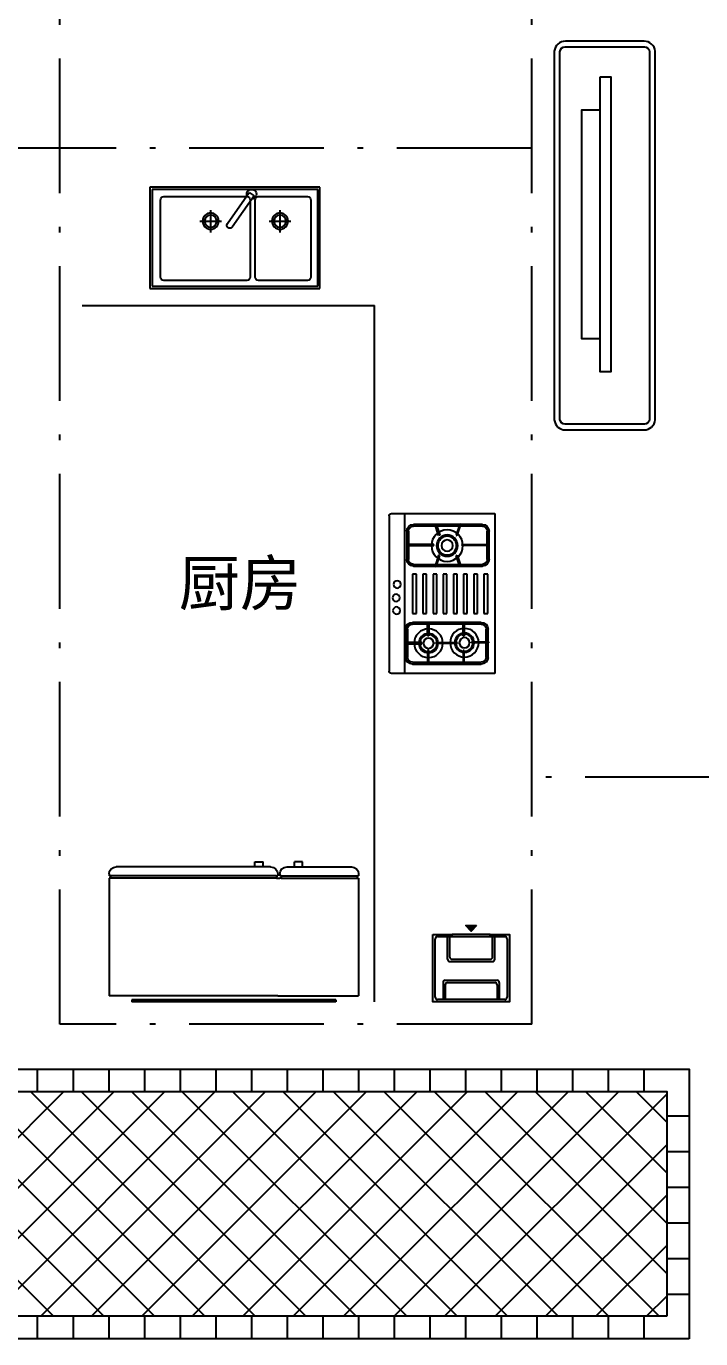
# Model space of a CAD drawing. Extents: x 3694 to 117786, y 20013 to 108631.
# Drawn here: x 40431 to 43431, y 35681 to 41524 of the extents above; entities that cross this region are included whole.
import ezdxf

# ---------------------------------------------------------------- set-up
doc = ezdxf.new("R2010")
doc.units = 0
doc.header["$LTSCALE"] = 1000
doc.header["$MEASUREMENT"] = 0
for name, pattern in [('ACAD_ISO04W100', [30, 24, -3, 0, -3]), ('ACAD_ISO10W100', [18.5, 12, -3, 0.5, -3]), ('DASH', [0.35, 0.25, -0.1])]:
    doc.linetypes.add(name, pattern=pattern)
for name, color, linetype in [('DOTE', 1, 'ACAD_ISO04W100'), ('PUB_TEXT', 7, 'Continuous'), ('家具', 253, 'Continuous'), ('铺地', 251, 'Continuous')]:
    doc.layers.add(name, color=color, linetype=linetype)
doc.styles.get("Standard").update_dxf_attribs({"font": 'gbenor.shx', "bigfont": 'gbcbig.shx'})

# ---------------------------------------------------------------- blocks, each defined once
blk = doc.blocks.new('A$C1D226055')
at = {"layer": '家具'}
blk.add_lwpolyline([(424.2, 1730.1, -0.395939), (473.6, 1685.7), (473.6, 44.5, -0.395939), (424.2, 0), (74.4, 0, -0.395939), (25, 44.5), (25, 1685.7, -0.395939), (74.4, 1730.1)], format="xyb", close=True, dxfattribs=at)
at = {"layer": '家具', "color": 8}
for points in [[(426.2, 1705.1), (72.4, 1705.1)], [(50, 1685.7), (50, 44.5)], [(448.6, 44.5), (448.6, 1685.7)], [(72.4, 25), (426.2, 25)]]:
    blk.add_lwpolyline(points, dxfattribs=at)
at = {"layer": '家具'}
for points in [[(269.6, 1572.1), (221.9, 1572.1), (221.9, 258.1), (269.6, 258.1)], [(269.6, 1423.7), (352.7, 1423.7), (352.7, 406.4), (269.6, 406.4)]]:
    blk.add_lwpolyline(points, close=True, dxfattribs=at)
at = {"layer": '家具', "color": 8}
for centre, start, end in [((73.4, 1681.6), 91.18926, 175.21289), ((425.2, 1681.6), 4.78711, 88.81074), ((73.4, 48.5), 184.78711, 268.81074), ((425.2, 48.5), 271.18926, 355.21289)]:
    blk.add_arc(centre, 23.6, start, end, dxfattribs=at)
blk = doc.blocks.new('A$C29673221')
at = {"layer": '家具'}
for p, q in [((0, 711.5), (0, 0)), ((460, 711.5), (0, 711.5)), ((470, 701.5), (470, 10)), ((0, 0), (460, 0))]:
    blk.add_line(p, q, dxfattribs=at)
at = {"layer": '家具', "color": 251}
for p, q in [((400.7, 0), (400.7, 711.5)), ((55.1, 663.3), (361.5, 663.3)), ((55.1, 655.3), (361.5, 655.3)), ((150.9, 663.2), (155.7, 664.7)), ((166.9, 614.1), (150.9, 663.2)), ((155.7, 664.7), (171.7, 615.6)), ((260.8, 664.7), (244.9, 615.6)), ((249.7, 614.1), (265.6, 663.2)), ((265.6, 663.2), (260.8, 664.7)), ((25.1, 507.5), (25.1, 633.3)), ((33.1, 507.5), (33.1, 633.3)), ((171.7, 615.6), (166.9, 614.1)), ((244.9, 615.6), (249.7, 614.1)), ((383.5, 633.3), (383.5, 507.5)), ((391.5, 633.3), (391.5, 507.5)), ((27.7, 574.2), (27.7, 569.6)), ((145.5, 574.2), (27.7, 574.2)), ((27.7, 569.6), (145.5, 569.6)), ((145.5, 569.6), (145.5, 574.2)), ((166.9, 526.7), (150.9, 477.6)), ((171.7, 525.2), (166.9, 526.7)), ((244.9, 525.2), (249.7, 526.7)), ((249.7, 526.7), (265.6, 477.6)), ((271.1, 569.6), (271.1, 574.2)), ((271.1, 574.2), (388.9, 574.2)), ((388.9, 569.6), (271.1, 569.6)), ((388.9, 574.2), (388.9, 569.6)), ((361.5, 485.5), (55.1, 485.5)), ((361.5, 477.5), (55.1, 477.5)), ((150.9, 477.6), (155.7, 476.1)), ((155.7, 476.1), (171.7, 525.2)), ((260.8, 476.1), (244.9, 525.2)), ((265.6, 477.6), (260.8, 476.1)), ((31.4, 266.2), (31.4, 442.4)), ((31.4, 442.4), (48, 442.4)), ((48, 442.4), (48, 266.2)), ((76.7, 266.2), (76.7, 442.4)), ((76.7, 442.4), (93.4, 442.4)), ((93.4, 442.4), (93.4, 266.2)), ((122.1, 266.2), (122.1, 442.4)), ((122.1, 442.4), (138.7, 442.4)), ((138.7, 442.4), (138.7, 266.2)), ((167.4, 266.2), (167.4, 442.4)), ((167.4, 442.4), (184.1, 442.4)), ((184.1, 442.4), (184.1, 266.2)), ((212.7, 266.2), (212.7, 442.4)), ((212.7, 442.4), (229.4, 442.4)), ((229.4, 442.4), (229.4, 266.2)), ((258.1, 266.2), (258.1, 442.4)), ((258.1, 442.4), (274.7, 442.4)), ((274.7, 442.4), (274.7, 266.2)), ((303.4, 266.2), (303.4, 442.4)), ((303.4, 442.4), (320.1, 442.4)), ((320.1, 442.4), (320.1, 266.2)), ((348.7, 266.2), (348.7, 442.4)), ((348.7, 442.4), (365.4, 442.4)), ((365.4, 442.4), (365.4, 266.2)), ((48, 266.2), (31.4, 266.2)), ((93.4, 266.2), (76.7, 266.2)), ((138.7, 266.2), (122.1, 266.2)), ((184.1, 266.2), (167.4, 266.2)), ((229.4, 266.2), (212.7, 266.2)), ((274.7, 266.2), (258.1, 266.2)), ((320.1, 266.2), (303.4, 266.2)), ((365.4, 266.2), (348.7, 266.2)), ((29.8, 71.7), (29.8, 197.5)), ((37.8, 71.7), (37.8, 197.5)), ((59.8, 227.5), (366.3, 227.5)), ((59.8, 219.5), (366.3, 219.5)), ((136.3, 227.4), (136.3, 167.7)), ((140.9, 227.4), (136.3, 227.4)), ((140.9, 167.7), (140.9, 227.4)), ((294, 227.4), (294, 167.7)), ((298.6, 227.4), (294, 227.4)), ((298.6, 167.7), (298.6, 227.4)), ((388.3, 197.5), (388.3, 71.7)), ((396.3, 197.5), (396.3, 71.7)), ((27.7, 140.3), (27.7, 135.7)), ((103.4, 140.3), (27.7, 140.3)), ((27.7, 135.7), (103.4, 135.7)), ((103.4, 135.7), (103.4, 140.3)), ((136.3, 167.7), (140.9, 167.7)), ((167.4, 138.2), (167.4, 133.6)), ((262.3, 138.2), (167.4, 138.2)), ((167.4, 133.6), (262.3, 133.6)), ((262.3, 133.6), (262.3, 138.2)), ((294, 167.7), (298.6, 167.7)), ((324.8, 132.5), (324.8, 137.1)), ((324.8, 137.1), (398.4, 137.1)), ((398.4, 132.5), (324.8, 132.5)), ((398.4, 137.1), (398.4, 132.5)), ((136.3, 42), (136.3, 101.8)), ((136.3, 101.8), (140.9, 101.8)), ((140.9, 101.8), (140.9, 42)), ((294, 42), (294, 101.8)), ((294, 101.8), (298.6, 101.8)), ((298.6, 101.8), (298.6, 42)), ((366.3, 49.7), (59.8, 49.7)), ((366.3, 41.7), (59.8, 41.7)), ((140.9, 42), (136.3, 42)), ((298.6, 42), (294, 42))]:
    blk.add_line(p, q, dxfattribs=at)
for centre, radius in [((211.8, 569.1), 70.1), ((211.8, 569.1), 47.3), ((211.8, 569.1), 41.8), ((211.8, 569.1), 25.3), ((434.4, 396.4), 16.2), ((439.2, 336.8), 16.2), ((436.8, 279.7), 16.2), ((134.9, 136.9), 63.7), ((134.9, 136.9), 43), ((294.8, 134.7), 63.7), ((294.8, 134.7), 43), ((134.9, 136.9), 38), ((134.9, 136.9), 23), ((294.8, 134.7), 38), ((294.8, 134.7), 23)]:
    blk.add_circle(centre, radius, dxfattribs=at)
at = {"layer": '家具'}
for centre, start, end in [((460, 701.5), 0.03896, 90), ((460, 10), 270, 0.03896)]:
    blk.add_arc(centre, 10, start, end, dxfattribs=at)
at = {"layer": '家具', "color": 251}
for centre, radius, start, end in [((55.1, 633.3), 30, 90, 180), ((55.1, 633.3), 22, 90, 180), ((361.5, 633.3), 30, 360, 90), ((361.5, 633.3), 22, 360, 90), ((55.1, 507.5), 30, 180, 270), ((55.1, 507.5), 22, 180, 270), ((361.5, 507.5), 30, 270, 360), ((361.5, 507.5), 22, 270, 360), ((59.8, 197.5), 30, 90, 180), ((59.8, 197.5), 22, 90, 180), ((366.3, 197.5), 30, 360, 90), ((366.3, 197.5), 22, 360, 90), ((59.8, 71.7), 30, 180, 270), ((59.8, 71.7), 22, 180, 270), ((366.3, 71.7), 30, 270, 360), ((366.3, 71.7), 22, 270, 360)]:
    blk.add_arc(centre, radius, start, end, dxfattribs=at)
blk = doc.blocks.new('A$C6B9C31F9')
at = {"layer": '家具'}
for p, q in [((0, 0), (0, 450)), ((0, 450), (757, 450)), ((757, 450), (757, 0)), ((757, 0), (0, 0))]:
    blk.add_line(p, q, dxfattribs=at)
at = {"layer": '家具', "color": 251}
for p, q in [((10, 10), (10, 440)), ((10, 440), (747, 440)), ((315, 426.6), (293.3, 411.4)), ((293.3, 411.4), (390, 273.1)), ((411.8, 288.3), (315, 426.6)), ((747, 440), (747, 10)), ((40.7, 393.4), (40.7, 50.3)), ((273, 408.4), (55.7, 408.4)), ((288, 50.3), (288, 393.4)), ((310.5, 393.4), (310.5, 50.3)), ((694.6, 408.4), (325.5, 408.4)), ((709.6, 50.3), (709.6, 393.4)), ((225.9, 299.6), (129.9, 299.6)), ((177.7, 248.1), (177.7, 348.3)), ((534.3, 299.6), (438.3, 299.6)), ((486.1, 248.1), (486.1, 348.3)), ((747, 10), (10, 10)), ((55.7, 35.3), (273, 35.3)), ((325.5, 35.3), (694.6, 35.3))]:
    blk.add_line(p, q, dxfattribs=at)
for centre, radius in [((177.7, 299.6), 36.1), ((177.7, 299.6), 27.1), ((486.1, 299.6), 36.1), ((486.1, 299.6), 27.1)]:
    blk.add_circle(centre, radius, dxfattribs=at)
for centre, radius, start, end in [((304.2, 419), 21.7, 342.60679, 267.3353), ((55.7, 393.4), 15, 90, 180), ((273, 393.4), 15, 0, 90), ((325.5, 393.4), 15, 90, 180), ((694.6, 393.4), 15, 0, 90), ((400.9, 280.7), 13.3, 214.97105, 34.97105), ((55.7, 50.3), 15, 180, 270), ((273, 50.3), 15, 270, 0), ((325.5, 50.3), 15, 180, 270), ((694.6, 50.3), 15, 270, 0)]:
    blk.add_arc(centre, radius, start, end, dxfattribs=at)
blk = doc.blocks.new('A$C146D6EFE')
at = {"layer": '家具'}
for p, q in [((-574.9, 391.5), (-574.9, 1078.5)), ((-543.4, 1110), (-534.9, 1110)), ((-534.9, 1104.1), (-534.9, 1110)), ((-534.9, 1104.1), (-524.9, 1104.1)), ((-524.9, 1110), (0, 1110)), ((-524.9, 1104.1), (-524.9, 1110)), ((0, 360), (0, 1110)), ((16.7, 101.8), (16.7, 1008.2)), ((16.7, 1008.2), (26, 1008.2)), ((26, 101.8), (26, 1008.2)), ((-596.8, 460.9), (-596.8, 424.7)), ((-574.9, 460.9), (-596.8, 460.9)), ((-574.9, 424.7), (-596.8, 424.7)), ((-543.4, 360), (-534.9, 360)), ((-534.9, 365.9), (-524.9, 365.9)), ((-534.9, 365.9), (-534.9, 360)), ((-524.9, 365.9), (-524.9, 350)), ((0, 360), (0, 0)), ((-574.9, 318.5), (-574.9, 31.5)), ((-543.4, 350), (-534.9, 350)), ((-534.9, 344.1), (-534.9, 350)), ((-534.9, 344.1), (-524.9, 344.1)), ((-524.9, 344.1), (-524.9, 350)), ((-596.8, 249.1), (-596.8, 285.3)), ((-574.9, 285.3), (-596.8, 285.3)), ((-574.9, 249.1), (-596.8, 249.1)), ((16.7, 101.8), (26, 101.8)), ((16.7, 101.8), (26, 101.8)), ((-543.4, 0), (-534.9, 0)), ((-534.9, 5.9), (-524.9, 5.9)), ((-534.9, 5.9), (-534.9, 0)), ((-524.9, 5.9), (-524.9, 0)), ((-524.9, 0), (0, 0))]:
    blk.add_line(p, q, dxfattribs=at)
at = {"layer": '家具', "color": 251}
for p, q in [((-534.9, 365.9), (-534.9, 1104.1)), ((-524.9, 365.9), (-524.9, 1104.1)), ((-534.9, 344.1), (-534.9, 5.9)), ((-524.9, 344.1), (-524.9, 5.9))]:
    blk.add_line(p, q, dxfattribs=at)
at = {"layer": '家具'}
for centre, start, end in [((-543.4, 1078.5), 90, 180), ((-543.4, 391.5), 180, 270), ((-543.4, 318.5), 90, 180), ((-543.4, 31.5), 180, 270)]:
    blk.add_arc(centre, 31.5, start, end, dxfattribs=at)
blk = doc.blocks.new('PWII24')
blk.add_hatch(color=256).paths.add_polyline_path([(146.1, -39), (170, -14.8), (193.9, -39)])
for p, q in [((10, 20), (10, 280)), ((20, 290), (320, 290)), ((45, 214.2), (45, 290)), ((55, 224.2), (55, 290)), ((285, 224.2), (285, 290)), ((295, 214.2), (295, 290)), ((330, 280), (330, 20)), ((285, 204.2), (55, 204.2)), ((275, 214.2), (65, 214.2)), ((265, 120.8), (75, 120.8)), ((65, 110.8), (65, 10)), ((75, 100.8), (75, 10)), ((255, 110.8), (85, 110.8)), ((265, 100.8), (265, 10)), ((275, 110.8), (275, 10)), ((10, 20), (10, 35)), ((85, 10), (85, 0)), ((255, 10), (255, 0)), ((320, 10), (255, 10))]:
    blk.add_line(p, q)
at = {"linetype": 'DASH'}
for p, q in [((0, 0), (0, 35)), ((85, 0), (255, 0))]:
    blk.add_line(p, q, dxfattribs=at)
for points in [[(0, 0), (0, 300), (340, 300), (340, 0)], [(85, 0), (0, 0), (0, 35)], [(85, 10), (20, 10)], [(340, 0), (255, 0)]]:
    blk.add_lwpolyline(points)
blk.add_lwpolyline([(255, 10), (85, 10)], dxfattribs=at)
blk.add_lwpolyline([(146.1, -39), (170, -14.8), (193.9, -39)], close=True)
for centre, start, end in [((20, 280), 90, 180), ((320, 280), 0, 90), ((55, 214.2), 180, 270), ((65, 224.2), 180, 270), ((275, 224.2), 270, 0), ((285, 214.2), 270, 0), ((75, 110.8), 90, 180), ((265, 110.8), 360, 90), ((85, 100.8), 90, 180), ((255, 100.8), 360, 90), ((20, 20), 180, 270), ((320, 20), 270, 0)]:
    blk.add_arc(centre, 10, start, end)

msp = doc.modelspace()

# ---------------------------------------------------------------- hatches: boundary and pattern name
at = {"layer": '铺地'}
h = msp.add_hatch(dxfattribs=at)
h.set_pattern_fill('ANSI37', color=256, scale=100, style=0)
h.set_pattern_definition([(45, (0, 0), (-112.2532, 112.2532), []), (135, (0, 0), (-112.2532, -112.2532), [])])
h.paths.add_polyline_path([(34379.8, 42680.9), (32679.8, 42680.9), (32679.8, 37480.9), (34379.8, 37480.9)])
h.paths.add_polyline_path([(35679.8, 37080.9), (31679.8, 37080.9), (31679.8, 35780.9), (35679.8, 35780.9)])
h.paths.add_polyline_path([(31079.8, 37080.9), (30279.8, 37080.9), (30279.8, 35780.9), (31079.8, 35780.9)])
h.paths.add_polyline_path([(37079.8, 37080.9), (36279.8, 37080.9), (36279.8, 35780.9), (37079.8, 35780.9)])
h.paths.add_polyline_path([(43279.8, 36780.9), (37479.8, 36780.9), (37479.8, 35780.9), (43279.8, 35780.9)])
h.paths.add_polyline_path([(29879.8, 36780.9), (24079.8, 36780.9), (24079.8, 35780.9), (29879.8, 35780.9)])

# ---------------------------------------------------------------- linework, layer by layer
at = {"layer": 'DOTE', "linetype": 'ACAD_ISO10W100', "ltscale": 0.05}
for p, q in [((40579.8, 37080.9), (40579.8, 44587.7)), ((42679.8, 37080.9), (42679.8, 44587.7)), ((42679.8, 40980.9), (37279.8, 40980.9)), ((49067.6, 38180.9), (42679.8, 38180.9)), ((42679.8, 37080.9), (40579.8, 37080.9))]:
    msp.add_line(p, q, dxfattribs=at)
at = {"layer": '家具'}
for p in [(40679.8, 40280.9, 0), (41979.8, 37180.9, 0)]:
    msp.add_line(p, (41979.8, 40280.9, 0), dxfattribs=at)
at = {"layer": '铺地'}
for p, q in [((40481.2, 36780.9), (40481.2, 36880.9)), ((40640, 36780.9), (40640, 36880.9)), ((40798.8, 36780.9), (40798.8, 36880.9)), ((40957.5, 36780.9), (40957.5, 36880.9)), ((41116.2, 36780.9), (41116.2, 36880.9)), ((41275, 36780.9), (41275, 36880.9)), ((41433.8, 36780.9), (41433.8, 36880.9)), ((41592.5, 36780.9), (41592.5, 36880.9)), ((41751.2, 36780.9), (41751.2, 36880.9)), ((41910, 36780.9), (41910, 36880.9)), ((42068.8, 36780.9), (42068.8, 36880.9)), ((42227.5, 36780.9), (42227.5, 36880.9)), ((42386.2, 36780.9), (42386.2, 36880.9)), ((42545, 36780.9), (42545, 36880.9)), ((42703.8, 36780.9), (42703.8, 36880.9)), ((42862.5, 36780.9), (42862.5, 36880.9)), ((43021.2, 36780.9), (43021.2, 36880.9)), ((43180, 36780.9), (43180, 36880.9)), ((43379.8, 36671.2), (43279.8, 36671.2)), ((43379.8, 36512.5), (43279.8, 36512.5)), ((43379.8, 36353.7), (43279.8, 36353.7)), ((43379.8, 36195), (43279.8, 36195)), ((43379.8, 36036.2), (43279.8, 36036.2)), ((43379.8, 35877.5), (43279.8, 35877.5)), ((40481.2, 35680.9), (40481.2, 35780.9)), ((40640, 35680.9), (40640, 35780.9)), ((40798.8, 35680.9), (40798.8, 35780.9)), ((40957.5, 35680.9), (40957.5, 35780.9)), ((41116.2, 35680.9), (41116.2, 35780.9)), ((41275, 35680.9), (41275, 35780.9)), ((41433.8, 35680.9), (41433.8, 35780.9)), ((41592.5, 35680.9), (41592.5, 35780.9)), ((41751.2, 35680.9), (41751.2, 35780.9)), ((41910, 35680.9), (41910, 35780.9)), ((42068.8, 35680.9), (42068.8, 35780.9)), ((42227.5, 35680.9), (42227.5, 35780.9)), ((42386.2, 35680.9), (42386.2, 35780.9)), ((42545, 35680.9), (42545, 35780.9)), ((42703.8, 35680.9), (42703.8, 35780.9)), ((42862.5, 35680.9), (42862.5, 35780.9)), ((43021.2, 35680.9), (43021.2, 35780.9)), ((43180, 35680.9), (43180, 35780.9))]:
    msp.add_line(p, q, dxfattribs=at)
for points in [[(43379.8, 35680.9), (37379.8, 35680.9), (37379.8, 36880.9), (43379.8, 36880.9)], [(43279.8, 35780.9), (37479.8, 35780.9), (37479.8, 36780.9), (43279.8, 36780.9)]]:
    msp.add_lwpolyline(points, close=True, dxfattribs=at)

# ---------------------------------------------------------------- block references
at = {"layer": '家具', "xscale": -1}
for name, p in [('A$C1D226055', (43253.4, 39727)), ('A$C6B9C31F9', (41737.1, 40356.9, 0)), ('A$C29673221', (42514.8, 38642.7, 0))]:
    msp.add_blockref(name, p, dxfattribs=at)
at = {"layer": '家具', "xscale": -1, "rotation": 90}
msp.add_blockref('A$C146D6EFE', (41909, 37206.8), dxfattribs=at)
at = {"layer": '家具', "linetype": 'Continuous', "rotation": 180}
msp.add_blockref('PWII24', (42579.8, 37480.9), dxfattribs=at)

# ---------------------------------------------------------------- texts
at = {"layer": 'PUB_TEXT', "insert": (41108.6, 39145.3, 168750), "char_height": 200, "width": 4105.676, "attachment_point": 1}
msp.add_mtext('{\\fSimSun|b0|i0|c134|p2;厨房}', dxfattribs=at)

doc.saveas('drawing.dxf')
